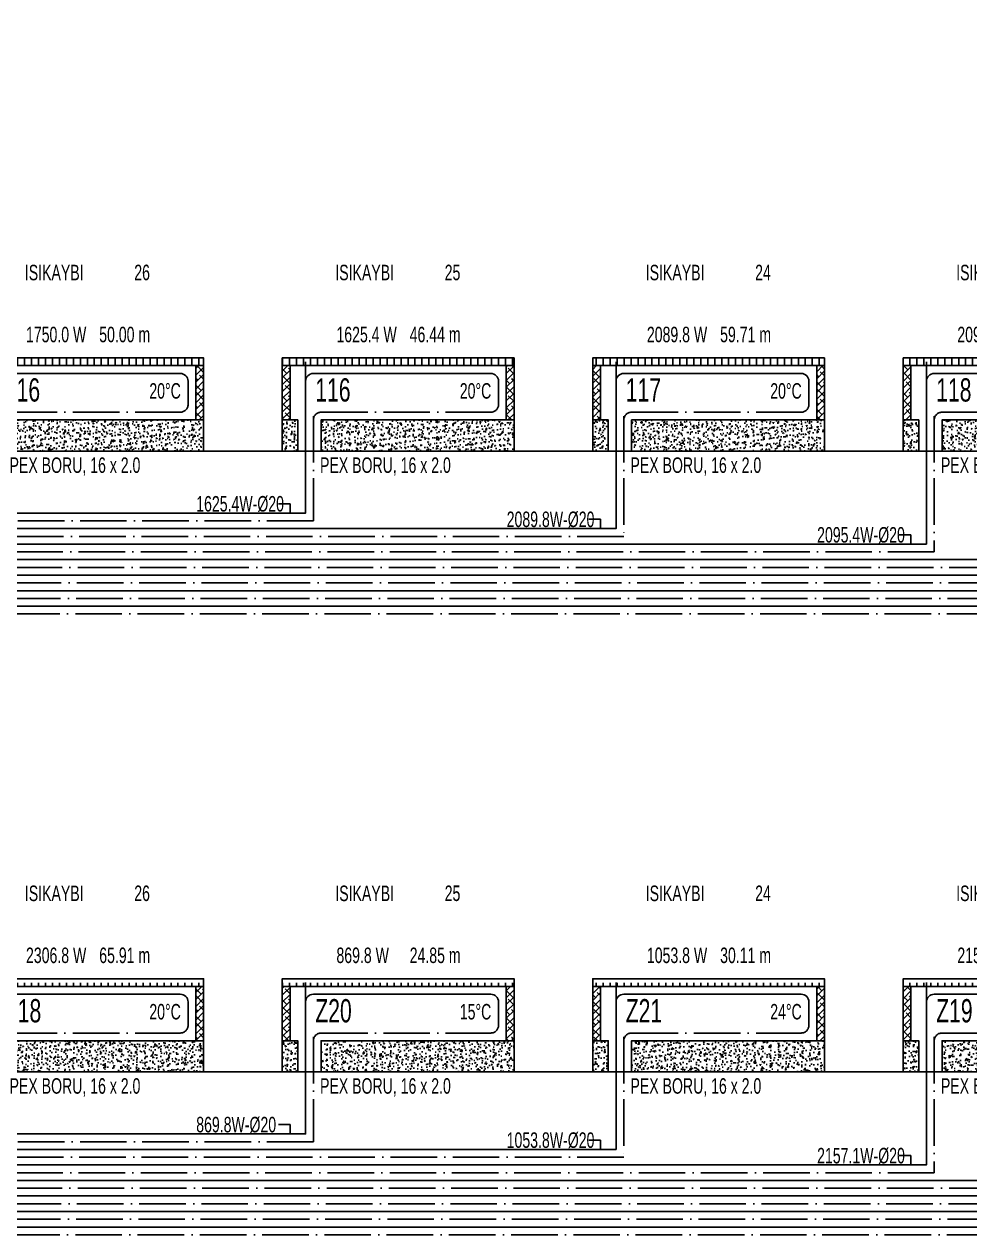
# Model space of a CAD drawing. Header units: centimetres. Extents: x 252602 to 265542, y -444050 to -441150.
# Drawn here: x 259614 to 260223, y -443307 to -442527 of the extents above; entities that cross this region are included whole.
import ezdxf
from ezdxf.enums import TextEntityAlignment as Align

# ---------------------------------------------------------------- set-up
doc = ezdxf.new("R2010")
doc.units = ezdxf.units.CM
doc.linetypes.add('ROTAS_ISITMA_DONUS', pattern=[40, 30, -5, 0, -5])
for name, color, linetype in [('ROTAS-ISITMA-CAP', 41, 'Continuous'), ('ROTAS-ISITMA-DONUS-BORU', 30, 'ROTAS_ISITMA_DONUS'), ('ROTAS-ISITMA-GIDIS-BORU', 10, 'Continuous'), ('ROTAS-ISITMA-SEMA-DETAY', 7, 'Continuous'), ('ROTAS-SEMA-KAT-BANDI', 7, 'Continuous')]:
    doc.layers.add(name, color=color, linetype=linetype)
doc.styles.add('ROTAS-YAZI', font='arial.ttf')
pattern_1 = [(50, (-135697.04, 398449.737), (7.17260183, -0.62752135), [0.75, -8.25]), (355, (-135697.04, 398449.737), (-1.38751334, 7.52192134), [0.6, -6.6]), (100.4514445, (-135696.442, 398449.6846), (5.78508847, 6.89439991), [0.63740192, -7.01142112]), (46.1842, (-135697.04, 398451.737), (10.6724133, -1.6551928), [1.125, -12.375]), (96.6356355, (-135696.15, 398451.599), (9.34661946, 9.741186), [0.95610342, -10.5171376]), (351.184164, (-135697.04, 398451.737), (9.34661945, 9.741186), [0.9, -9.9]), (21, (-135696.04, 398451.237), (5.96907052, -4.02618891), [0.75, -8.25]), (326, (-135696.04, 398451.237), (2.43315332, 7.25150045), [0.6, -6.6]), (71.4514447, (-135695.5425, 398450.9014), (8.40222377, 3.22531153), [0.6374019, -7.01142112]), (37.5, (-135697.04, 398449.737), (0.121598553, 3.328938538), [0, -6.52, 0, -6.7, 0, -6.625]), (7.5, (-135697.04, 398449.737), (2.630695374, 3.94411712), [0, -3.82, 0, -6.37, 0, -2.525]), (327.5, (-135699.27, 398449.737), (5.338224362, -0.225548717), [0, -2.5, 0, -7.8, 0, -10.35]), (317.5, (-135700.27, 398449.737), (5.831861693, 1.001049823), [0, -3.25, 0, -5.18, 0, -7.35])]
pattern_2 = [(45, (-135697.04, 398444.737), (-2.209708691, 2.209708691), []), (135, (-135697.04, 398444.737), (-6.629126074, 2.209708691), [7.8125, -4.6875])]

# ---------------------------------------------------------------- blocks, each defined once
blk = doc.blocks.new('ROTAS-YI-DEVRE-PANELI')
h = blk.add_hatch()
h.set_pattern_fill('ACAD_ISO08W100', scale=0.898129, angle=90, style=0)
h.set_pattern_definition([(90, (-135697.04, 398444.737), (-4.49064449, 3e-16), [21.55509356, -2.6943867, 5.38877339, -2.6943867])])
h.paths.add_polyline_path([(129.28, 55), (129.28, 60), (-20, 60), (-20, 55)])
h = blk.add_hatch()
h.set_pattern_fill('ANSI38', color=15, scale=25, style=0)
h.set_pattern_definition(pattern_2)
h.paths.add_polyline_path([(-20, 20), (-15, 20), (-15, 55), (-20, 55)])
h = blk.add_hatch()
h.set_pattern_fill('ANSI38', color=15, scale=25, style=0)
h.set_pattern_definition(pattern_2)
h.paths.add_polyline_path([(124.28, 20), (129.28, 20), (129.28, 55), (124.28, 55)])
h = blk.add_hatch()
h.set_pattern_fill('AR-CONC', color=15, style=0)
h.set_pattern_definition(pattern_1)
h.paths.add_polyline_path([(-20, 0), (-10, 0), (-10, 20), (-15, 20), (-20, 20)])
h = blk.add_hatch()
h.set_pattern_fill('AR-CONC', color=15, style=0)
h.set_pattern_definition(pattern_1)
h.paths.add_polyline_path([(5, 20), (5, 0), (129.28, 0), (129.28, 20)])
at = {"color": 7}
for p, q in [((-20, 55), (129.28, 55)), ((-15, 55), (-15, 20)), ((124.28, 55), (124.28, 20))]:
    blk.add_line(p, q, dxfattribs=at)
for points in [[(-10, 0), (-20, 0), (-20, 60), (129.28, 60), (129.28, 0), (5, 0), (5, 20), (129.28, 20)], [(-10, 0), (-10, 20), (-15, 20), (-20, 20)]]:
    blk.add_lwpolyline(points, dxfattribs=at)
at = {"layer": 'ROTAS-ISITMA-DONUS-BORU'}
for p, q in [((119.28, 37.5), (119.28, 30)), ((5, 25), (114.28, 25)), ((0, 10), (0, 20))]:
    blk.add_line(p, q, dxfattribs=at)
for centre, start, end in [((5, 20), 90, 180), ((114.28, 30), -90, 0)]:
    blk.add_arc(centre, 5, start, end, dxfattribs=at)
at = {"layer": 'ROTAS-ISITMA-GIDIS-BORU'}
for p, q in [((0, 50), (114.28, 50)), ((119.28, 37.5), (119.28, 45))]:
    blk.add_line(p, q, dxfattribs=at)
for centre, start, end in [((0, 45), 90, 180), ((114.28, 45), 0, 90)]:
    blk.add_arc(centre, 5, start, end, dxfattribs=at)
at = {"color": 2, "style": 'ROTAS-YAZI', "width": 0.65}
for tag, p, height in [('ISIKAYBI', (14.15, 110), 10), ('YER', (14.88, 70.07), 10), ('NO', (1.26, 31.86), 15), ('DERECE', (94.35, 33.73), 10), ('BORU', (4.3, -14.1), 10)]:
    blk.add_attdef(tag, p, '', height=height, dxfattribs=at)
for tag, p in [('NO1', (84.62, 110.06)), ('UZ', (62.06, 70.07))]:
    blk.add_attdef(tag, p, '', height=10, rotation=359.99998, dxfattribs=at)
blk.add_attdef('MAHAL', text='', height=10, dxfattribs=at).set_placement((15, 95), align=Align.MIDDLE_LEFT)
blk = doc.blocks.new('ROTAS-YI-HAT-ETIKETI')
at = {"color": 41}
for q in [(-7.5, 6), (0, 0)]:
    blk.add_line((0, 6), q, dxfattribs=at)
at = {"color": 41, "style": 'ROTAS-YAZI', "width": 0.65}
blk.add_attdef('CAP', (-60.45, 1), '', height=10, dxfattribs=at)

msp = doc.modelspace()

# ---------------------------------------------------------------- linework, layer by layer
at = {"layer": 'ROTAS-ISITMA-DONUS-BORU'}
for points in [[(261000.4, -442779.1), (261000.4, -442906.6), (259110.4, -442906.6), (259110.4, -442782)], [(260800.4, -442779.1), (260800.4, -442896.6), (259120.4, -442896.6), (259120.4, -442782)], [(260600.4, -442779.1), (260600.4, -442886.6), (259130.4, -442886.6), (259130.4, -442782)], [(260400.4, -442779.1), (260400.4, -442876.6), (259140.4, -442876.6), (259140.4, -442782)], [(260200.4, -442779.1), (260200.4, -442866.6), (259150.4, -442866.6), (259150.4, -442782)], [(260000.4, -442779.1), (260000.4, -442856.6), (259160.4, -442856.6), (259160.4, -442782)], [(259800.4, -442779.1), (259800.4, -442846.6), (259170.4, -442846.6), (259170.4, -442782)], [(261000.4, -443179.1), (261000.4, -443306.6), (259110.4, -443306.6), (259110.4, -443182)], [(260800.4, -443179.1), (260800.4, -443296.6), (259120.4, -443296.6), (259120.4, -443182)], [(260600.4, -443179.1), (260600.4, -443286.6), (259130.4, -443286.6), (259130.4, -443182)], [(260400.4, -443179.1), (260400.4, -443276.6), (259140.4, -443276.6), (259140.4, -443182)], [(260200.4, -443179.1), (260200.4, -443266.6), (259150.4, -443266.6), (259150.4, -443182)], [(260000.4, -443179.1), (260000.4, -443256.6), (259160.4, -443256.6), (259160.4, -443182)], [(259800.4, -443179.1), (259800.4, -443246.6), (259170.4, -443246.6), (259170.4, -443182)]]:
    msp.add_lwpolyline(points, dxfattribs=at)
at = {"layer": 'ROTAS-ISITMA-GIDIS-BORU'}
for points in [[(260995.4, -442744.1), (260995.4, -442901.6), (259115.4, -442901.6), (259115.4, -442782)], [(260795.4, -442744.1), (260795.4, -442891.6), (259125.4, -442891.6), (259125.4, -442782)], [(260595.4, -442744.1), (260595.4, -442881.6), (259135.4, -442881.6), (259135.4, -442782)], [(260395.4, -442744.1), (260395.4, -442871.6), (259145.4, -442871.6), (259145.4, -442782)], [(260195.4, -442744.1), (260195.4, -442861.6), (259155.4, -442861.6), (259155.4, -442782)], [(259995.4, -442744.1), (259995.4, -442851.6), (259165.4, -442851.6), (259165.4, -442782)], [(259795.4, -442744.1), (259795.4, -442841.6), (259175.4, -442841.6), (259175.4, -442782)], [(260995.4, -443144.1), (260995.4, -443301.6), (259115.4, -443301.6), (259115.4, -443182)], [(260795.4, -443144.1), (260795.4, -443291.6), (259125.4, -443291.6), (259125.4, -443182)], [(260595.4, -443144.1), (260595.4, -443281.6), (259135.4, -443281.6), (259135.4, -443182)], [(260395.4, -443144.1), (260395.4, -443271.6), (259145.4, -443271.6), (259145.4, -443182)], [(260195.4, -443144.1), (260195.4, -443261.6), (259155.4, -443261.6), (259155.4, -443182)], [(259995.4, -443144.1), (259995.4, -443251.6), (259165.4, -443251.6), (259165.4, -443182)], [(259795.4, -443144.1), (259795.4, -443241.6), (259175.4, -443241.6), (259175.4, -443182)]]:
    msp.add_lwpolyline(points, dxfattribs=at)
at = {"layer": 'ROTAS-SEMA-KAT-BANDI', "color": 7}
for points in [[(258914.4, -442801.6), (265454.4, -442801.6), (265454.4, -442401.6), (258914.4, -442401.6)], [(258914.4, -443201.6), (265454.4, -443201.6), (265454.4, -442801.6), (258914.4, -442801.6)]]:
    msp.add_lwpolyline(points, close=True, dxfattribs=at)

# ---------------------------------------------------------------- block references
at = {"layer": 'ROTAS-ISITMA-CAP'}
for p, values in [((259785.4, -442841.6), {'CAP': '1625.4W-%%C20'}), ((259985.4, -442851.6), {'CAP': '2089.8W-%%C20'}), ((260185.4, -442861.6), {'CAP': '2095.4W-%%C20'}), ((259785.4, -443241.6), {'CAP': '869.8W-%%C20'}), ((259985.4, -443251.6), {'CAP': '1053.8W-%%C20'}), ((260185.4, -443261.6), {'CAP': '2157.1W-%%C20'})]:
    msp.add_blockref('ROTAS-YI-HAT-ETIKETI', p, dxfattribs=at).add_auto_attribs(values)
at = {"layer": 'ROTAS-ISITMA-SEMA-DETAY'}
for p, values in [((259600.4, -442801.6), {'NO': '116', 'DERECE': '20%%DC', 'UZ': '50.00 m', 'NO1': '26', 'BORU': 'PEX BORU, 16 x 2.0', 'YER': '1750.0 W', 'ISIKAYBI': 'ISIKAYBI'}), ((259800.4, -442801.6), {'NO': '116', 'DERECE': '20%%DC', 'UZ': '46.44 m', 'NO1': '25', 'BORU': 'PEX BORU, 16 x 2.0', 'YER': '1625.4 W', 'ISIKAYBI': 'ISIKAYBI'}), ((260000.4, -442801.6), {'NO': '117', 'DERECE': '20%%DC', 'UZ': '59.71 m', 'NO1': '24', 'BORU': 'PEX BORU, 16 x 2.0', 'YER': '2089.8 W', 'ISIKAYBI': 'ISIKAYBI'}), ((260200.4, -442801.6), {'NO': '118', 'DERECE': '20%%DC', 'UZ': '59.87 m', 'NO1': '23', 'BORU': 'PEX BORU, 16 x 2.0', 'YER': '2095.4 W', 'ISIKAYBI': 'ISIKAYBI'}), ((259600.4, -443201.6), {'NO': 'Z18', 'DERECE': '20%%DC', 'UZ': '65.91 m', 'NO1': '26', 'BORU': 'PEX BORU, 16 x 2.0', 'YER': '2306.8 W', 'ISIKAYBI': 'ISIKAYBI'}), ((259800.4, -443201.6), {'NO': 'Z20', 'DERECE': '15%%DC', 'UZ': '24.85 m', 'NO1': '25', 'BORU': 'PEX BORU, 16 x 2.0', 'YER': '869.8 W', 'ISIKAYBI': 'ISIKAYBI'}), ((260000.4, -443201.6), {'NO': 'Z21', 'DERECE': '24%%DC', 'UZ': '30.11 m', 'NO1': '24', 'BORU': 'PEX BORU, 16 x 2.0', 'YER': '1053.8 W', 'ISIKAYBI': 'ISIKAYBI'}), ((260200.4, -443201.6), {'NO': 'Z19', 'DERECE': '20%%DC', 'UZ': '61.63 m', 'NO1': '23', 'BORU': 'PEX BORU, 16 x 2.0', 'YER': '2157.1 W', 'ISIKAYBI': 'ISIKAYBI'})]:
    msp.add_blockref('ROTAS-YI-DEVRE-PANELI', p, dxfattribs=at).add_auto_attribs(values)

doc.saveas('drawing.dxf')
